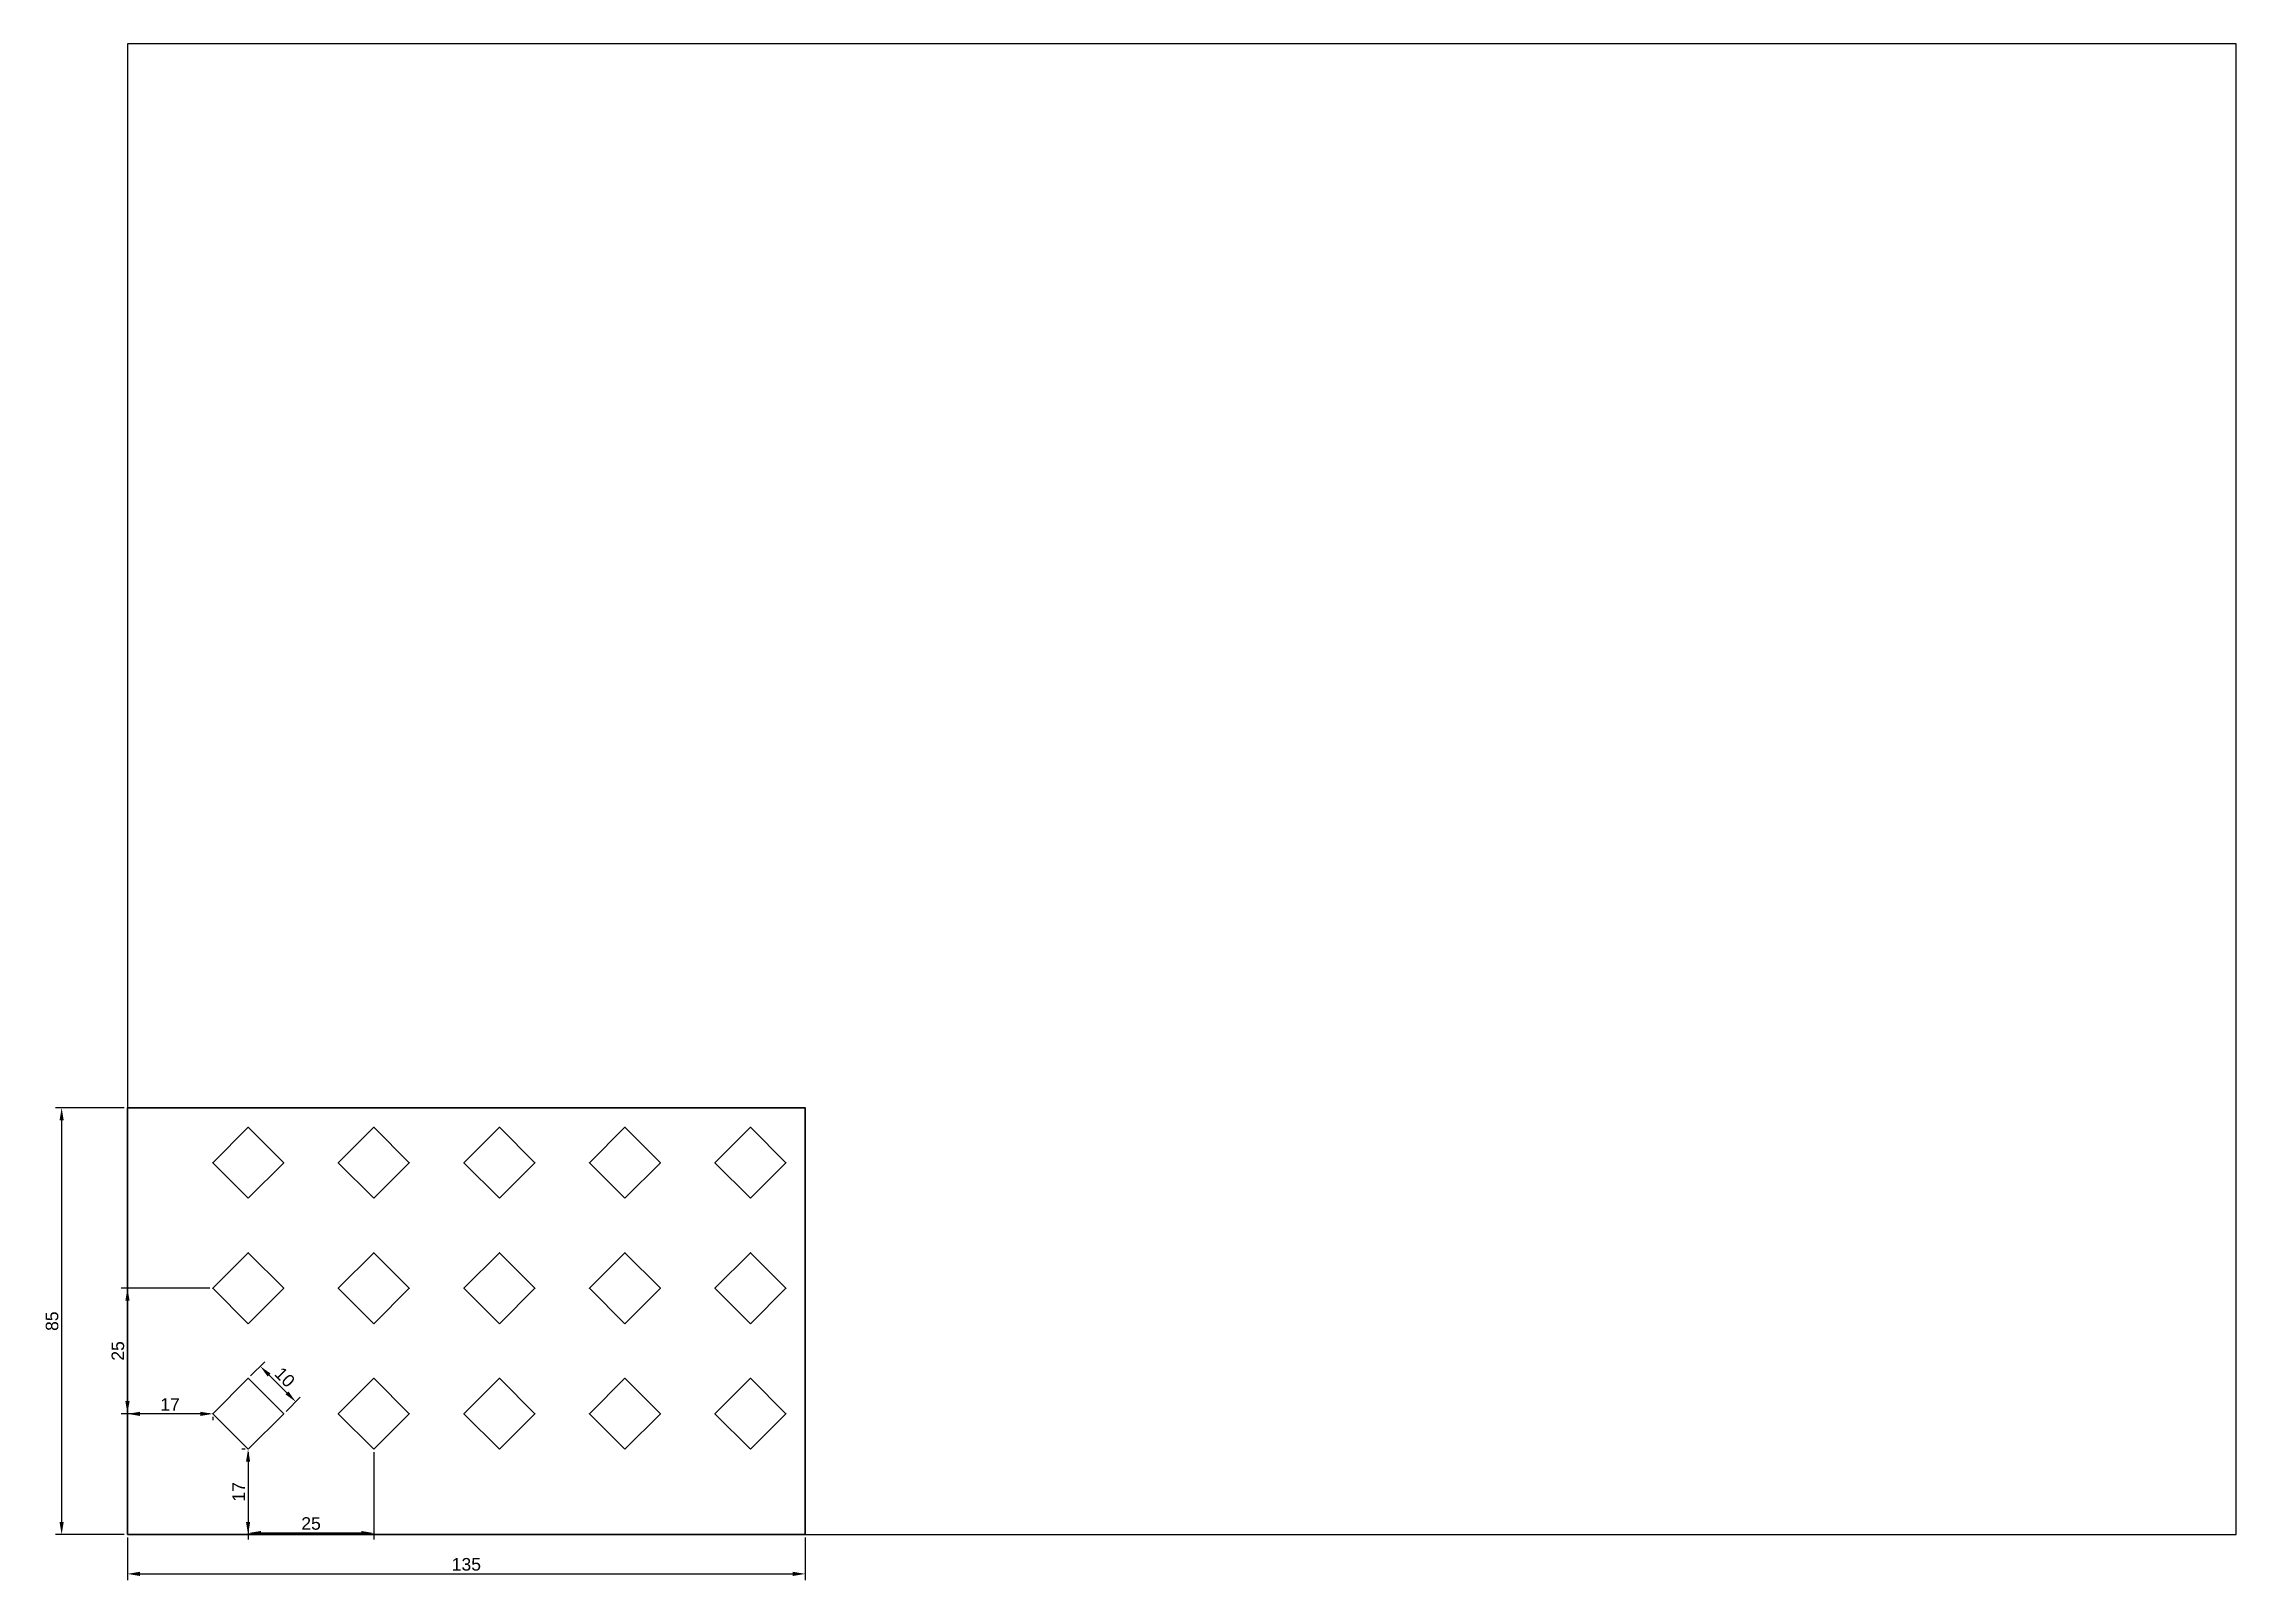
# Model space of a CAD drawing. Header units: millimetres. Extents: x -17 to 420, y -9 to 297.
import ezdxf

# ---------------------------------------------------------------- set-up
doc = ezdxf.new("R2010")
doc.units = ezdxf.units.MM
doc.layers.add('Kontury', color=7, linetype='Continuous', lineweight=30)
doc.layers.add('Pomocnicza', color=90, linetype='Continuous')
doc.layers.add('Wymiary', color=140, linetype='Continuous')
doc.styles.get("Standard").update_dxf_attribs({"font": 'arial.ttf'})
doc.dimstyles.new('KURS', dxfattribs={"dimtxt": 2.5, "dimasz": 2.5, "dimexe": 1.25, "dimexo": 0.625, "dimtad": 1, "dimtxsty": 'Standard', "dimcen": 2.5, "dimadec": 0, "dimazin": 0, "dimtfac": 1, "dimtmove": 0, "dimatfit": 3, "dimfxl": 1, "dimarcsym": 0})

# ---------------------------------------------------------------- blocks, each defined once
blk = doc.blocks.new('*D1')
at = {"layer": 'Defpoints', "color": 0, "transparency": 16777216}
for p in [(0, 0), (135, 0), (135, -7.85)]:
    blk.add_point(p, dxfattribs=at)
at = {"layer": 'Wymiary', "color": 0, "lineweight": -2, "transparency": 16777216}
for p, q in [((0, -0.62), (0, -9.1)), ((135, -0.62), (135, -9.1)), ((2.5, -7.85), (132.5, -7.85))]:
    blk.add_line(p, q, dxfattribs=at)
at = {"layer": 'Wymiary', "color": 0, "transparency": 16777216}
for points in [[(2.5, -7.43), (2.5, -8.27), (0, -7.85)], [(132.5, -7.43), (132.5, -8.27), (135, -7.85)]]:
    blk.add_solid(points, dxfattribs=at)
at = {"layer": 'Wymiary', "color": 0, "transparency": 16777216, "insert": (67.5, -5.95), "char_height": 2.5, "attachment_point": 5}
blk.add_mtext('135', dxfattribs=at)
blk = doc.blocks.new('*D2')
at = {"layer": 'Defpoints', "color": 0, "transparency": 16777216}
for p in [(0, 85), (0, 0), (-13.11, 0)]:
    blk.add_point(p, dxfattribs=at)
at = {"layer": 'Wymiary', "color": 0, "lineweight": -2, "transparency": 16777216}
for p, q in [((-0.63, 85), (-14.36, 85)), ((-13.11, 82.5), (-13.11, 2.5)), ((-0.63, 0), (-14.36, 0))]:
    blk.add_line(p, q, dxfattribs=at)
at = {"layer": 'Wymiary', "color": 0, "transparency": 16777216}
for points in [[(-13.53, 82.5), (-12.69, 82.5), (-13.11, 85)], [(-13.53, 2.5), (-12.69, 2.5), (-13.11, 0)]]:
    blk.add_solid(points, dxfattribs=at)
at = {"layer": 'Wymiary', "color": 0, "transparency": 16777216, "insert": (-15.01, 42.5), "char_height": 2.5, "attachment_point": 5, "rotation": 90}
blk.add_mtext('85', dxfattribs=at)
blk = doc.blocks.new('*D3')
at = {"layer": 'Defpoints', "color": 0, "transparency": 16777216}
for p in [(24.07, 17), (24.07, 0), (24.02, 0)]:
    blk.add_point(p, dxfattribs=at)
at = {"layer": 'Wymiary', "color": 0, "lineweight": -2, "transparency": 16777216}
for p, q in [((23.45, 17), (22.77, 17)), ((24.02, 14.5), (24.02, 2.5)), ((23.45, 0), (22.77, 0))]:
    blk.add_line(p, q, dxfattribs=at)
at = {"layer": 'Wymiary', "color": 0, "transparency": 16777216}
for points in [[(23.61, 14.5), (24.44, 14.5), (24.02, 17)], [(23.61, 2.5), (24.44, 2.5), (24.02, 0)]]:
    blk.add_solid(points, dxfattribs=at)
at = {"layer": 'Wymiary', "color": 0, "transparency": 16777216, "insert": (22.14, 8.5), "char_height": 2.5, "attachment_point": 5, "rotation": 90}
blk.add_mtext('17', dxfattribs=at)
blk = doc.blocks.new('*D4')
at = {"layer": 'Defpoints', "color": 0, "transparency": 16777216}
for p in [(24.07, 31.14), (26.45, 33.52), (31.14, 24.07)]:
    blk.add_point(p, dxfattribs=at)
at = {"layer": 'Wymiary', "color": 0, "lineweight": -2, "transparency": 16777216}
for p, q in [((24.51, 31.58), (27.34, 34.41)), ((31.76, 28.22), (28.22, 31.76)), ((31.58, 24.51), (34.41, 27.34))]:
    blk.add_line(p, q, dxfattribs=at)
at = {"layer": 'Wymiary', "color": 0, "transparency": 16777216}
for points in [[(28.52, 32.05), (27.93, 31.46), (26.45, 33.52)], [(32.05, 28.52), (31.46, 27.93), (33.52, 26.45)]]:
    blk.add_solid(points, dxfattribs=at)
at = {"layer": 'Wymiary', "color": 0, "transparency": 16777216, "insert": (31.33, 31.33), "char_height": 2.5, "attachment_point": 5, "rotation": 315}
blk.add_mtext('10', dxfattribs=at)
blk = doc.blocks.new('*D5')
at = {"layer": 'Defpoints', "color": 0, "transparency": 16777216}
for p in [(0, 24.07), (0, 24.03), (17, 24.07)]:
    blk.add_point(p, dxfattribs=at)
at = {"layer": 'Wymiary', "color": 0, "lineweight": -2, "transparency": 16777216}
for p, q in [((0, 23.45), (0, 22.78)), ((14.5, 24.03), (2.5, 24.03)), ((17, 23.45), (17, 22.78))]:
    blk.add_line(p, q, dxfattribs=at)
at = {"layer": 'Wymiary', "color": 0, "transparency": 16777216}
for points in [[(2.5, 24.45), (2.5, 23.62), (0, 24.03)], [(14.5, 24.45), (14.5, 23.62), (17, 24.03)]]:
    blk.add_solid(points, dxfattribs=at)
at = {"layer": 'Wymiary', "color": 0, "transparency": 16777216, "insert": (8.5, 25.91), "char_height": 2.5, "attachment_point": 5}
blk.add_mtext('17', dxfattribs=at)
blk = doc.blocks.new('*U6')
at = {"layer": 'Kontury'}
blk.add_lwpolyline([(0, -7.07), (7.07, 0), (0, 7.07), (-7.07, 0)], close=True, dxfattribs=at)
blk = doc.blocks.new('*U7')
at = {"layer": 'Wymiary', "color": 0, "linetype": 'ByBlock', "lineweight": -2, "transparency": 16777216}
for p in [(0, 50), (25, 50), (50, 50), (75, 50), (100, 50), (0, 25), (25, 25), (50, 25), (75, 25), (100, 25), (0, 0), (25, 0), (50, 0), (75, 0), (100, 0)]:
    blk.add_blockref('*U6', p, dxfattribs=at)
blk = doc.blocks.new('*D9')
at = {"layer": 'Defpoints', "color": 0, "transparency": 16777216}
for p in [(17, 49.07), (0, 24.07), (17, 24.07)]:
    blk.add_point(p, dxfattribs=at)
at = {"layer": 'Wymiary', "color": 0, "lineweight": -2, "transparency": 16777216}
for p, q in [((16.38, 49.07), (-1.25, 49.07)), ((0, 46.57), (0, 26.57)), ((16.38, 24.07), (-1.25, 24.07))]:
    blk.add_line(p, q, dxfattribs=at)
at = {"layer": 'Wymiary', "color": 0, "transparency": 16777216}
for points in [[(-0.42, 46.57), (0.42, 46.57), (0, 49.07)], [(-0.42, 26.57), (0.42, 26.57), (0, 24.07)]]:
    blk.add_solid(points, dxfattribs=at)
at = {"layer": 'Wymiary', "color": 0, "transparency": 16777216, "insert": (-1.9, 36.57), "char_height": 2.5, "attachment_point": 5, "rotation": 90}
blk.add_mtext('25', dxfattribs=at)
blk = doc.blocks.new('*D10')
at = {"layer": 'Defpoints', "color": 0, "transparency": 16777216}
for p in [(24.07, 17), (49.07, 17), (24.07, 0.28)]:
    blk.add_point(p, dxfattribs=at)
at = {"layer": 'Wymiary', "color": 0, "lineweight": -2, "transparency": 16777216}
for p, q in [((24.07, 16.38), (24.07, -0.97)), ((49.07, 16.38), (49.07, -0.97)), ((46.57, 0.28), (26.57, 0.28))]:
    blk.add_line(p, q, dxfattribs=at)
at = {"layer": 'Wymiary', "color": 0, "transparency": 16777216}
for points in [[(26.57, 0.7), (26.57, -0.13), (24.07, 0.28)], [(46.57, 0.7), (46.57, -0.13), (49.07, 0.28)]]:
    blk.add_solid(points, dxfattribs=at)
at = {"layer": 'Wymiary', "color": 0, "transparency": 16777216, "insert": (36.57, 2.18), "char_height": 2.5, "attachment_point": 5}
blk.add_mtext('25', dxfattribs=at)

msp = doc.modelspace()

# ---------------------------------------------------------------- linework, layer by layer
at = {"layer": 'Kontury'}
msp.add_lwpolyline([(0, 0), (135, 0), (135, 85), (0, 85)], close=True, dxfattribs=at)
at = {"layer": 'Pomocnicza'}
msp.add_lwpolyline([(0, 0), (420, 0), (420, 297), (0, 297)], close=True, dxfattribs=at)

# ---------------------------------------------------------------- block references
at = {"layer": 'Wymiary'}
msp.add_blockref('*U7', (24.071, 24.071), dxfattribs=at)

# ---------------------------------------------------------------- dimensions: what is measured, and where the dimension line sits
for base, p1, p2, picture, middle in [((-13.111, 0), (0, 85), (0, 0), '*D2', (-15.012, 42.5)), ((0, 24.071), (17, 49.071), (17, 24.071), '*D9', (-1.901, 36.571)), ((24.024, 0), (24.071, 17), (24.071, 0), '*D3', (22.144, 8.5))]:
    dim = msp.add_linear_dim(base=base, p1=p1, p2=p2, angle=90, dimstyle='KURS', dxfattribs=at)
    dim.commit()
    dim.dimension.update_dxf_attribs({"geometry": picture, "text_midpoint": middle})
dim = msp.add_aligned_dim(p1=(31.142, 24.071), p2=(24.071, 31.142), distance=-3.369, dimstyle='KURS', dxfattribs=at)
dim.commit()
dim.dimension.update_dxf_attribs({"geometry": '*D4', "text_midpoint": (31.333, 31.333)})
for base, p1, p2, picture, middle in [((0, 24.032), (17, 24.071), (0, 24.071), '*D5', (8.5, 25.912)), ((24.071, 0.283), (49.071, 17), (24.071, 17), '*D10', (36.571, 2.184)), ((135, -7.849), (0, 0), (135, 0), '*D1', (67.5, -5.947))]:
    dim = msp.add_linear_dim(base=base, p1=p1, p2=p2, dimstyle='KURS', dxfattribs=at)
    dim.commit()
    dim.dimension.update_dxf_attribs({"geometry": picture, "text_midpoint": middle})

doc.saveas('drawing.dxf')
